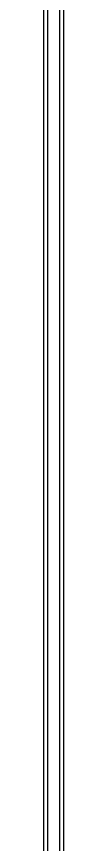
# Model space of a CAD drawing. Header units: metres. Extents: x 53265 to 57686, y 6208 to 9529.
# Drawn here: x 56532 to 56552, y 7868 to 8699 of the extents above; entities that cross this region are included whole.
import ezdxf

# ---------------------------------------------------------------- set-up
doc = ezdxf.new("R2010")
doc.units = ezdxf.units.M

msp = doc.modelspace()

# ---------------------------------------------------------------- linework, layer by layer
for p, q in [((56547.61, 9011.91), (56547.61, 7976.5)), ((56551.61, 9015.91), (56551.61, 7976.5)), ((56531.61, 8995.91), (56531.61, 7976.5)), ((56535.61, 8999.91), (56535.61, 7976.5)), ((56531.61, 7976.5), (56531.61, 6965.91)), ((56535.61, 7976.5), (56535.61, 6961.91)), ((56547.61, 7976.5), (56547.61, 6949.91)), ((56551.61, 7976.5), (56551.61, 6945.91))]:
    msp.add_line(p, q)

doc.saveas('drawing.dxf')
